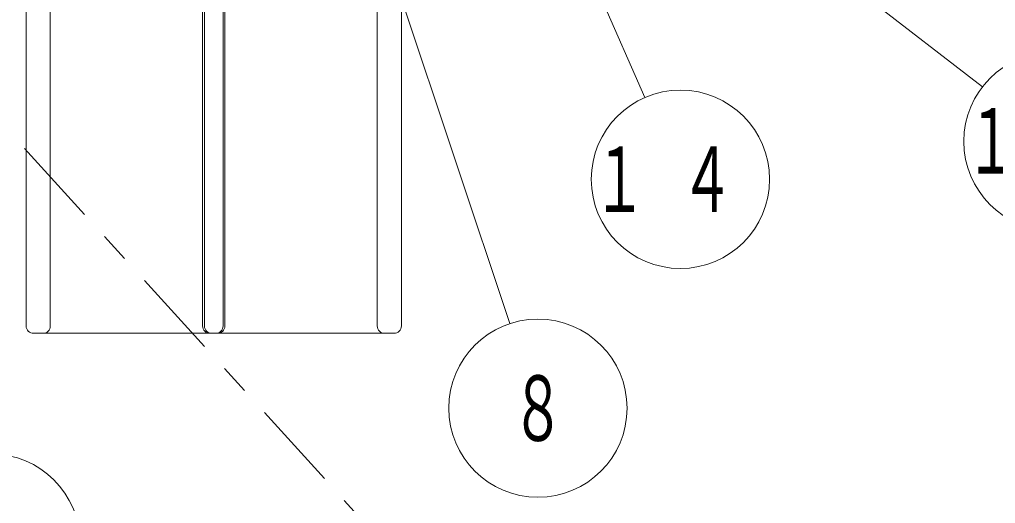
# Model space of a CAD drawing. Units: millimetres on the paper. Extents: x -385 to 0, y -594 to 267.
# Drawn here: x -232.2 to -199.37, y 97.66 to 113.95 of the extents above; entities that cross this region are included whole.
import ezdxf
from ezdxf.enums import TextEntityAlignment as Align

# ---------------------------------------------------------------- set-up
doc = ezdxf.new("R2010")
doc.units = ezdxf.units.MM
doc.linetypes.add('USER2', pattern=[6, 3, -1, 1, -1])
doc.layers.add('LY_1', color=7, linetype='Continuous', lineweight=13)
doc.styles.add('ＭＳ ゴシック', font='')
doc.styles.get('ＭＳ ゴシック').set_extended_font_data('MS Gothic')

msp = doc.modelspace()

# ---------------------------------------------------------------- linework, layer by layer
at = {"layer": 'LY_1', "linetype": 'USER2'}
msp.add_line((-248.168, 127.375), (-181.893, 54.404), dxfattribs=at)
at = {"layer": 'LY_1'}
for p, q in [((-211.166, 111.318), (-218.168, 127.375)), ((-231.981, 103.637), (-231.981, 127.075)), ((-231.168, 103.637), (-231.168, 127.075)), ((-226.043, 103.637), (-226.043, 127.075)), ((-225.981, 103.637), (-225.981, 127.075)), ((-225.356, 103.637), (-225.356, 127.075)), ((-225.293, 103.637), (-225.293, 127.075)), ((-215.708, 103.713), (-223.425, 126.875)), ((-220.168, 103.637), (-220.168, 127.075)), ((-219.356, 103.637), (-219.356, 127.075)), ((-199.804, 111.677), (-211.539, 120.746)), ((-231.731, 103.387), (-219.606, 103.387))]:
    msp.add_line(p, q, dxfattribs=at)
for centre in [(-197.43, 109.843), (-209.966, 108.568), (-214.76, 100.867), (-233.168, 96.329)]:
    msp.add_circle(centre, 3, dxfattribs=at)
for centre, start, end in [((-231.731, 103.637), 180, 270), ((-231.418, 103.637), 270, 0), ((-225.793, 103.637), 180, 270), ((-225.731, 103.637), 180, 270), ((-225.606, 103.637), 270, 0), ((-225.543, 103.637), 270, 0), ((-219.918, 103.637), 180, 270), ((-219.606, 103.637), 270, 0)]:
    msp.add_arc(centre, 0.25, start, end, dxfattribs=at)

# ---------------------------------------------------------------- texts
at = {"layer": 'LY_1', "style": 'ＭＳ ゴシック', "width": 0.6}
msp.add_text('８', height=2.199, dxfattribs=at).set_placement((-214.76, 100.867), align=Align.MIDDLE_CENTER)
at = {"layer": 'LY_1', "char_height": 2.199, "attachment_point": 5, "style": 'ＭＳ ゴシック'}
for s, insert in [('\\T1.64;\\W0.6;１６', (-197.43, 109.843)), ('\\T1.64;\\W0.6;１４', (-209.966, 108.568))]:
    msp.add_mtext(s, dxfattribs=dict(at, insert=insert))

doc.saveas('drawing.dxf')
